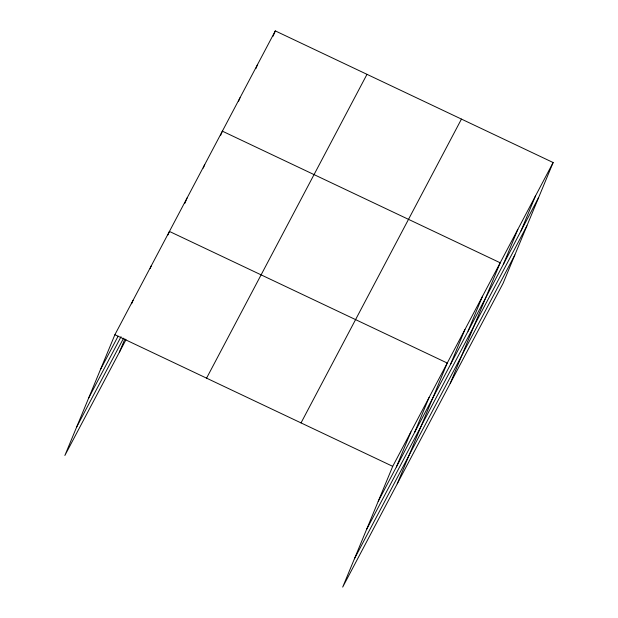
<?xml version="1.0" encoding="UTF-8"?>
<svg xmlns="http://www.w3.org/2000/svg" width="618" height="618" viewBox="0 0 618 618"><rect width="100%" height="100%" fill="white"/><g stroke="black" fill="none" stroke-linecap="round" stroke-linejoin="round"><path stroke-width="0.93" d="M553.133 162.526L392.716 466.343L342.696 587.1L503.114 283.276L553.133 162.526L275.304 30.9L114.886 334.724L64.867 455.474L126.026 339.645M131.611 303.786L133.063 300.286M150.159 268.482L151.248 265.856M119.405 352.175L124.906 338.911M167.972 234.925L169.425 231.426L447.254 363.044L397.243 483.801M184.898 203.252L187.069 197.999M203.268 168.081L204.72 164.581M220.549 135.535L222.364 131.163L500.194 262.789L450.182 383.539M238.563 101.244L240.008 97.744M255.844 68.698L257.652 64.318M273.125 36.153L275.304 30.9M396.401 466.914L410.9 431.912M414.578 432.484L429.077 397.482M450.406 364.628L464.906 329.626M468.05 331.209L482.55 296.207M503.346 264.373L517.845 229.363M520.989 230.947L535.489 195.945M100.386 369.726L118.123 336.13M88.668 398.023L121.035 336.717M76.586 427.177L123.592 338.154M206.566 378.154L366.984 74.338M301.028 422.913L461.453 119.089M378.216 501.352L538.633 197.528M366.497 529.649L526.915 225.825M354.423 558.803L514.84 254.979M114.886 334.724L392.716 466.343"/></g></svg>
